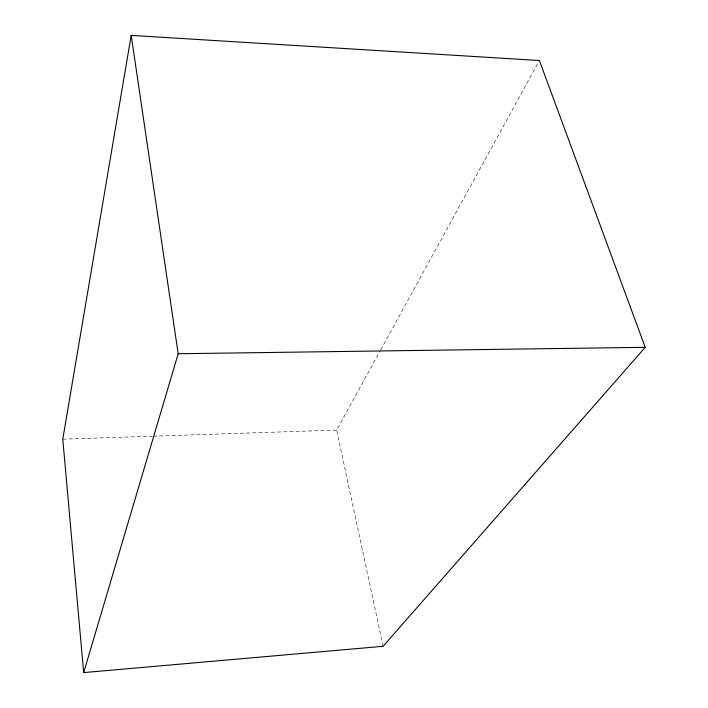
<?xml version="1.0" encoding="UTF-8"?>
<svg xmlns="http://www.w3.org/2000/svg" width="708" height="708" viewBox="0 0 708 708"><rect width="100%" height="100%" fill="white"/><g stroke="black" fill="none" stroke-linecap="round" stroke-linejoin="round"><path stroke-width="0.53" stroke-dasharray="3.54 2.66" d="M383.099 646.298L336.689 430.092L380.205 350.761M380.736 349.787L538.85 61.472M62.773 439.19L152.238 436.216M153.344 436.181L336.689 430.092"/><path stroke-width="1.06" d="M131.192 35.4L62.773 439.19L83.677 672.6L383.099 646.298L645.227 347.318L539.381 60.507L131.192 35.4L178.177 353.743L83.677 672.6M178.177 353.743L645.227 347.318"/></g></svg>
